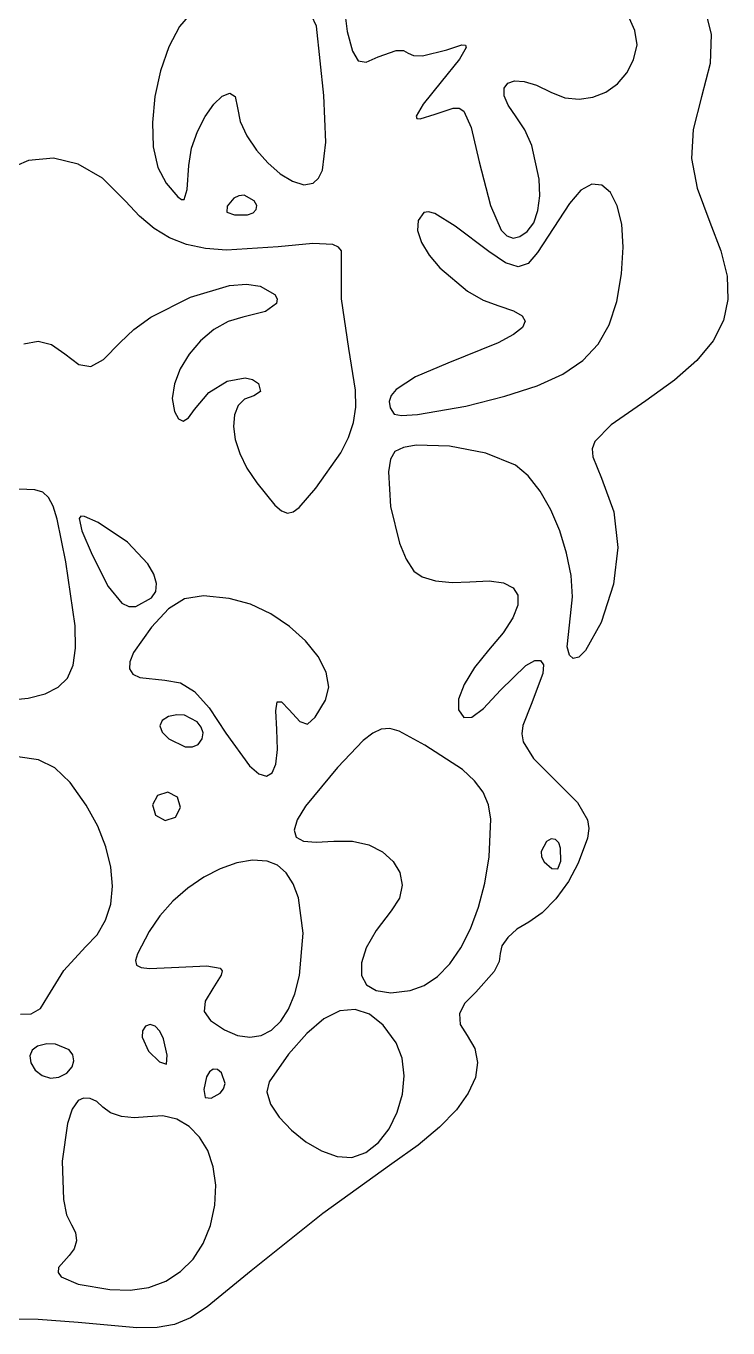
# Model space of a CAD drawing. Extents: x 9 to 1857, y 16 to 982.
# Drawn here: x 1495.5 to 1541.1, y 185.8 to 270.4 of the extents above; entities that cross this region are included whole.
import ezdxf

# ---------------------------------------------------------------- set-up
doc = ezdxf.new("R2010")
doc.units = 0

msp = doc.modelspace()

# ---------------------------------------------------------------- linework, layer by layer
at = {"layer": 'Layer 1'}
for p, q in [((1539.516152, 271.814419), (1539.992863, 269.866483)), ((1506.2806, 271.36115), (1505.437163, 270.393658)), ((1514.3476, 270.41025), (1514.016463, 271.116381)), ((1516.16607, 271.44451), (1516.3321, 270.05865)), ((1535.021337, 270.142785), (1534.508086, 271.304472)), ((1505.437163, 270.393658), (1504.738195, 269.074732)), ((1514.827581, 265.904833), (1514.3476, 270.41025)), ((1516.3321, 270.05865), (1516.676777, 268.795178)), ((1535.1653, 269.20312), (1535.021337, 270.142785)), ((1504.738195, 269.074732), (1504.201352, 267.519224)), ((1522.8104, 268.88098), (1523.794481, 269.197055)), ((1524.07495, 269.034758), (1523.630694, 268.275224)), ((1523.794481, 269.197055), (1524.023987, 269.183132)), ((1524.023987, 269.183132), (1524.07495, 269.034758)), ((1534.946717, 268.226643), (1535.1653, 269.20312)), ((1539.992863, 269.866483), (1539.923967, 267.999009)), ((1516.676777, 268.795178), (1517.051762, 268.163282)), ((1517.573017, 268.069006), (1518.3565, 268.41839)), ((1518.3565, 268.41839), (1519.52825, 268.83289)), ((1519.52825, 268.83289), (1519.99405, 268.826962)), ((1519.99405, 268.826962), (1520.295, 268.668)), ((1520.295, 268.668), (1520.295, 268.66798)), ((1520.295, 268.66798), (1520.641456, 268.50613)), ((1520.641456, 268.50613), (1521.231175, 268.492337)), ((1521.231175, 268.492337), (1522.8104, 268.88098)), ((1523.630694, 268.275224), (1522.4406, 266.79959)), ((1534.51143, 267.375631), (1534.946717, 268.226643)), ((1504.201352, 267.519224), (1503.844287, 265.841985)), ((1517.051762, 268.163282), (1517.573017, 268.069006)), ((1533.899206, 266.671954), (1534.51143, 267.375631)), ((1539.923967, 267.999009), (1539.352, 265.81444)), ((1522.4406, 266.79959), (1521.262387, 265.336607)), ((1526.540855, 266.378992), (1526.772475, 266.703937)), ((1526.772475, 266.703937), (1527.213298, 266.856708)), ((1527.213298, 266.856708), (1527.841816, 266.822023)), ((1527.841816, 266.822023), (1528.636519, 266.584604)), ((1528.636519, 266.584604), (1529.5759, 266.12917)), ((1533.149812, 266.137488), (1533.899206, 266.671954)), ((1503.844287, 265.841985), (1503.684656, 264.157867)), ((1507.6613, 265.342792), (1508.217777, 265.872055)), ((1508.217777, 265.872055), (1508.705416, 266.062101)), ((1508.705416, 266.062101), (1509.059221, 265.83606)), ((1509.059221, 265.83606), (1509.2142, 265.11706)), ((1514.954725, 262.87318), (1514.827581, 265.904833)), ((1526.539947, 265.897153), (1526.540855, 266.378992)), ((1526.791259, 265.273699), (1526.539947, 265.897153)), ((1529.5759, 266.12917), (1530.476294, 265.768071)), ((1530.476294, 265.768071), (1531.398589, 265.663673)), ((1531.398589, 265.663673), (1532.303018, 265.794103)), ((1532.303018, 265.794103), (1533.149812, 266.137488)), ((1539.352, 265.81444), (1538.8077, 263.696971)), ((1507.100979, 264.551185), (1507.6613, 265.342792)), ((1509.2142, 265.11706), (1509.389978, 264.224288)), ((1521.262387, 265.336607), (1520.817525, 264.57561)), ((1522.041, 264.70432), (1523.215056, 265.092521)), ((1523.215056, 265.092521), (1523.604089, 265.086232)), ((1523.604089, 265.086232), (1523.906075, 264.897719)), ((1523.906075, 264.897719), (1524.383756, 263.828129)), ((1527.3163, 264.52391), (1526.791259, 265.273699)), ((1503.684656, 264.157867), (1503.740111, 262.58172)), ((1506.601809, 263.574103), (1507.100979, 264.551185)), ((1509.389978, 264.224288), (1509.817436, 263.286011)), ((1520.817525, 264.57561), (1520.863315, 264.42279)), ((1520.863315, 264.42279), (1521.0843, 264.402786)), ((1521.0843, 264.402786), (1522.041, 264.70432)), ((1527.882175, 263.671857), (1527.3163, 264.52391)), ((1506.228785, 262.488418), (1506.601809, 263.574103)), ((1509.817436, 263.286011), (1510.433385, 262.365133)), ((1524.383756, 263.828129), (1524.9178, 261.59197)), ((1528.324317, 262.669255), (1527.882175, 263.671857)), ((1538.8077, 263.696971), (1538.7062, 261.814048)), ((1503.740111, 262.58172), (1504.028308, 261.228398)), ((1506.0469, 261.371), (1506.228785, 262.488418)), ((1510.433385, 262.365133), (1511.174638, 261.524557)), ((1514.723631, 261.063337), (1514.954725, 262.87318)), ((1528.812762, 260.46836), (1528.324317, 262.669255)), ((1495.623437, 261.677271), (1494.017012, 260.989828)), ((1497.249284, 261.834739), (1495.623437, 261.677271)), ((1498.864336, 261.454333), (1497.249284, 261.834739)), ((1500.438379, 260.528156), (1498.864336, 261.454333)), ((1511.174638, 261.524557), (1511.978004, 260.827188)), ((1524.9178, 261.59197), (1525.648252, 258.772115)), ((1538.7062, 261.814048), (1539.065575, 259.899418)), ((1504.028308, 261.228398), (1504.5669, 260.21275)), ((1505.933437, 259.805328), (1506.0469, 261.37105)), ((1506.0469, 261.37105), (1506.0469, 261.371)), ((1511.978004, 260.827188), (1512.780295, 260.335928)), ((1514.472058, 260.537858), (1514.723631, 261.063337)), ((1501.9412, 259.04831), (1500.438379, 260.528156)), ((1504.5669, 260.21275), (1505.332187, 259.334769)), ((1505.74145, 259.162765), (1505.933437, 259.805328)), ((1512.780295, 260.335928), (1513.518324, 260.113681)), ((1513.518324, 260.113681), (1514.1289, 260.22335)), ((1514.1289, 260.22335), (1514.472058, 260.537858)), ((1528.846744, 259.398046), (1528.812762, 260.46836)), ((1531.522038, 259.769608), (1530.7761, 258.88441)), ((1532.236406, 260.156815), (1531.522038, 259.769608)), ((1532.888871, 260.086974), (1532.236406, 260.156815)), ((1533.4491, 259.601028), (1532.888871, 260.086974)), ((1539.065575, 259.899418), (1539.9039, 257.68683)), ((1502.849648, 258.059547), (1501.9412, 259.04831)), ((1505.332187, 259.334769), (1505.57265, 259.153733)), ((1505.57265, 259.153733), (1505.74145, 259.162765)), ((1508.9689, 259.23113), (1508.54385, 258.724135)), ((1509.293491, 259.400028), (1508.9689, 259.23113)), ((1509.652825, 259.425446), (1509.293491, 259.400028)), ((1510.3009, 259.06735), (1509.652825, 259.425446)), ((1510.4579, 258.763785), (1510.3009, 259.06735)), ((1530.7761, 258.88441), (1528.6945, 255.70287)), ((1528.732352, 258.43314), (1528.846744, 259.398046)), ((1533.88676, 258.739919), (1533.4491, 259.601028)), ((1503.791442, 257.265308), (1502.849648, 258.059547)), ((1508.54385, 258.724135), (1508.5184, 258.33048)), ((1508.5184, 258.33048), (1509.016587, 258.153291)), ((1509.016587, 258.153291), (1509.8504, 258.1667)), ((1509.8504, 258.1667), (1510.217875, 258.283897)), ((1509.8504, 258.1667), (1509.8504, 258.1667)), ((1510.217875, 258.283897), (1510.4253, 258.49278)), ((1510.4253, 258.49278), (1510.4579, 258.763785)), ((1521.308703, 258.318025), (1520.9411, 257.78656)), ((1521.610921, 258.35916), (1521.308703, 258.318025)), ((1522.033175, 258.23264), (1521.610921, 258.35916)), ((1523.361059, 257.422867), (1522.033175, 258.23264)), ((1525.648252, 258.772115), (1526.348637, 257.169881)), ((1528.463424, 257.637632), (1528.732352, 258.43314)), ((1534.171519, 257.544591), (1533.88676, 258.739919)), ((1504.797218, 256.656393), (1503.791442, 257.265308)), ((1520.9411, 257.78656), (1520.90377, 257.128899)), ((1525.5389, 255.78117), (1523.361059, 257.422867)), ((1528.0338, 257.07551), (1528.463424, 257.637632)), ((1534.273043, 256.055987), (1534.171519, 257.544591)), ((1539.9039, 257.68683), (1540.622472, 255.823883)), ((1505.897612, 256.223597), (1504.797218, 256.656393)), ((1520.90377, 257.128899), (1521.157389, 256.363055)), ((1521.157389, 256.363055), (1521.655698, 255.537894)), ((1526.348637, 257.169881), (1526.716821, 256.782968)), ((1526.716821, 256.782968), (1527.112605, 256.649576)), ((1527.112605, 256.649576), (1527.547696, 256.752744)), ((1527.547696, 256.752744), (1528.0338, 257.07551)), ((1507.123262, 255.957719), (1505.897612, 256.223597)), ((1508.504802, 255.849555), (1507.123262, 255.957719)), ((1511.8581, 256.06956), (1508.504802, 255.849555)), ((1514.094462, 256.294011), (1511.8581, 256.06956)), ((1515.405925, 256.222925), (1514.094462, 256.294011)), ((1515.770987, 256.062076), (1515.405925, 256.222925)), ((1515.972225, 255.809966), (1515.770987, 256.062076)), ((1515.9731, 255.0088), (1515.972225, 255.809966)), ((1521.655698, 255.537894), (1522.352437, 254.702284)), ((1526.62727, 255.039157), (1525.5389, 255.78117)), ((1528.6945, 255.70287), (1528.093198, 255.00278)), ((1534.161, 254.31505), (1534.273043, 256.055987)), ((1540.622472, 255.823883), (1541.017814, 254.163607)), ((1515.964762, 252.706356), (1515.9731, 255.0088)), ((1522.352437, 254.702284), (1524.156167, 253.195186)), ((1527.441412, 254.780618), (1526.62727, 255.039157)), ((1528.093198, 255.00278), (1527.441412, 254.780618)), ((1533.847243, 252.518744), (1534.161, 254.31505)), ((1541.017814, 254.163607), (1541.074665, 252.663353)), ((1506.146762, 252.816235), (1508.697811, 253.560283)), ((1508.697811, 253.560283), (1509.796226, 253.650819)), ((1509.796226, 253.650819), (1510.6838, 253.51644)), ((1510.6838, 253.51644), (1511.64183, 252.980897)), ((1511.64183, 252.980897), (1511.792145, 252.688577)), ((1524.156167, 253.195186), (1525.170638, 252.621433)), ((1503.587258, 251.507834), (1506.146762, 252.816235)), ((1511.733262, 252.397541), (1511.017714, 251.872282)), ((1511.792145, 252.688577), (1511.733262, 252.397541)), ((1516.4497, 249.4729), (1515.964762, 252.706356)), ((1525.170638, 252.621433), (1526.1985, 252.2327)), ((1526.1985, 252.2327), (1527.13528, 251.922516)), ((1533.356784, 251.009856), (1533.847243, 252.518744)), ((1541.074665, 252.663353), (1540.777763, 251.280469)), ((1502.478273, 250.711857), (1503.587258, 251.507834)), ((1509.5548, 251.51103), (1508.595597, 251.23421)), ((1511.017714, 251.872282), (1509.5548, 251.51103)), ((1527.13528, 251.922516), (1527.709597, 251.595144)), ((1527.709597, 251.595144), (1527.909565, 251.23732)), ((1540.777763, 251.280469), (1540.111846, 249.972305)), ((1501.5759, 249.85862), (1502.478273, 250.711857)), ((1507.667273, 250.700649), (1506.812185, 249.96884)), ((1508.595597, 251.23421), (1507.667273, 250.700649)), ((1527.7233, 250.835778), (1527.138916, 250.377253)), ((1527.909565, 251.23732), (1527.7233, 250.835778)), ((1532.642014, 249.748025), (1533.356784, 251.009856)), ((1495.31975, 249.774197), (1496.260425, 249.950826)), ((1496.260425, 249.950826), (1497.129962, 249.735012)), ((1497.129962, 249.735012), (1497.9959, 249.12529)), ((1500.498462, 248.761769), (1501.5759, 249.85862)), ((1506.812185, 249.96884), (1506.072687, 249.097279)), ((1526.144528, 249.848482), (1522.8782, 248.52714)), ((1527.138916, 250.377253), (1526.144528, 249.848482)), ((1531.655325, 248.692891), (1532.642014, 249.748025)), ((1540.111846, 249.972305), (1539.061655, 248.696211)), ((1497.9959, 249.12529), (1498.906387, 248.435641)), ((1499.6746, 248.300955), (1500.498462, 248.761769)), ((1506.072687, 249.097279), (1505.491135, 248.144458)), ((1516.881577, 246.758156), (1516.4497, 249.4729)), ((1498.906387, 248.435641), (1499.6746, 248.300955)), ((1505.491135, 248.144458), (1505.109883, 247.168872)), ((1522.8782, 248.52714), (1520.769166, 247.636524)), ((1530.349107, 247.804092), (1531.655325, 248.692891)), ((1539.061655, 248.696211), (1537.611926, 247.409536)), ((1505.109883, 247.168872), (1504.971286, 246.229014)), ((1507.337823, 246.613446), (1508.536337, 247.337834)), ((1508.536337, 247.337834), (1509.708958, 247.570564)), ((1509.708958, 247.570564), (1510.194125, 247.465653)), ((1510.194125, 247.465653), (1510.5631, 247.19354)), ((1510.5631, 247.19354), (1510.706962, 246.681477)), ((1520.769166, 247.636524), (1519.513575, 246.813546)), ((1526.587654, 246.364058), (1528.675753, 247.041268)), ((1528.675753, 247.041268), (1530.349107, 247.804092)), ((1537.611926, 247.409536), (1535.7474, 246.06963)), ((1504.971286, 246.229014), (1505.1177, 245.38338)), ((1506.406, 245.5155), (1507.337823, 246.613446)), ((1509.667983, 246.185145), (1509.249455, 245.759059)), ((1510.2668, 246.39899), (1509.667983, 246.185145)), ((1510.706962, 246.681477), (1510.2668, 246.39899)), ((1516.889327, 245.658518), (1516.881577, 246.758156)), ((1519.192257, 246.414505), (1519.068022, 246.016873)), ((1519.513575, 246.813546), (1519.192257, 246.414505)), ((1524.0372, 245.7321), (1526.587654, 246.364058)), ((1505.1177, 245.38338), (1505.3863, 244.898144)), ((1506.022875, 244.963425), (1506.406, 245.5155)), ((1509.249455, 245.759059), (1509.010015, 245.156353)), ((1516.739712, 244.652689), (1516.889327, 245.658518)), ((1519.068022, 246.016873), (1519.135445, 245.615483)), ((1519.135445, 245.615483), (1519.3891, 245.20517)), ((1520.900975, 245.182979), (1524.0372, 245.73213)), ((1524.0372, 245.73213), (1524.0372, 245.7321)), ((1535.7474, 246.06963), (1533.491936, 244.507815)), ((1505.3863, 244.898144), (1505.6855, 244.757899)), ((1505.6855, 244.757899), (1506.022875, 244.963425)), ((1509.010015, 245.156353), (1508.948462, 244.41265)), ((1516.418803, 243.682158), (1516.739712, 244.652689)), ((1519.3891, 245.20517), (1519.865728, 245.114054)), ((1519.865728, 245.114054), (1520.900975, 245.182979)), ((1533.491936, 244.507815), (1532.423038, 243.43414)), ((1508.948462, 244.41265), (1509.063596, 243.563572)), ((1515.912667, 242.688415), (1516.418803, 243.682158)), ((1509.063596, 243.563572), (1509.354214, 242.644741)), ((1519.991363, 243.03837), (1519.433, 242.77273)), ((1520.81842, 243.179453), (1519.991363, 243.03837)), ((1522.982463, 243.121598), (1520.81842, 243.179453)), ((1525.332823, 242.666471), (1522.982463, 243.121598)), ((1532.423038, 243.43414), (1532.257212, 242.94718)), ((1532.257212, 242.94718), (1532.29642, 242.422445)), ((1509.354214, 242.644741), (1509.819116, 241.69178)), ((1514.289, 240.39725), (1515.912667, 242.688415)), ((1519.143908, 242.271858), (1519.010806, 241.448362)), ((1519.433, 242.77273), (1519.143908, 242.271858)), ((1527.2772, 241.88138), (1525.332823, 242.666471)), ((1532.29642, 242.422445), (1532.8678, 241.04657)), ((1509.819116, 241.69178), (1510.4571, 240.74031)), ((1519.010806, 241.448362), (1519.153175, 239.210489)), ((1528.102825, 241.197261), (1527.2772, 241.88138)), ((1528.874922, 240.208333), (1528.102825, 241.197261)), ((1496.037428, 240.297205), (1494.4578, 240.34435)), ((1496.551541, 240.12797), (1496.037428, 240.297205)), ((1510.4571, 240.74031), (1511.644083, 239.288532)), ((1513.225486, 239.146947), (1514.289, 240.39725)), ((1532.8678, 241.04657), (1533.6567, 238.850782)), ((1496.93795, 239.787531), (1496.551541, 240.12797)), ((1497.238728, 239.220319), (1496.93795, 239.787531)), ((1529.565995, 238.990034), (1528.874922, 240.208333)), ((1497.495947, 238.370764), (1497.238728, 239.220319)), ((1499.035917, 238.569455), (1498.931088, 238.426241)), ((1499.271417, 238.564045), (1499.035917, 238.569455)), ((1511.644083, 239.288532), (1512.075776, 238.913504)), ((1512.075776, 238.913504), (1512.455362, 238.767392)), ((1512.455362, 238.767392), (1512.82466, 238.846455)), ((1512.82466, 238.846455), (1513.225486, 239.146947)), ((1519.153175, 239.210489), (1519.741306, 236.813089)), ((1530.14855, 237.617801), (1529.565995, 238.990034)), ((1533.6567, 238.850782), (1533.91595, 236.545426)), ((1498.048, 235.60234), (1497.495947, 238.370764)), ((1498.931088, 238.426241), (1499.102164, 237.631935)), ((1500.1457, 238.16936), (1499.271417, 238.564045)), ((1502.052734, 236.881937), (1500.1457, 238.16936)), ((1499.102164, 237.631935), (1499.7621, 236.05711)), ((1503.37325, 235.485994), (1502.052734, 236.881937)), ((1530.595093, 236.167072), (1530.14855, 237.617801)), ((1499.7621, 236.05711), (1500.800216, 234.002868)), ((1519.741306, 236.813089), (1520.165408, 235.790184)), ((1530.878128, 234.713284), (1530.595093, 236.167072)), ((1533.91595, 236.545426), (1533.645625, 234.14747)), ((1498.655223, 231.457473), (1498.048, 235.60234)), ((1503.763764, 234.817609), (1503.37325, 235.485994)), ((1520.165408, 235.790184), (1520.6564, 235.01014)), ((1503.947891, 234.206434), (1503.763764, 234.817609)), ((1520.6564, 235.01014), (1521.205036, 234.639658)), ((1521.205036, 234.639658), (1522.075713, 234.383523)), ((1522.075713, 234.383523), (1523.148683, 234.264813)), ((1524.3042, 234.30661), (1525.550271, 234.367063)), ((1525.550271, 234.367063), (1526.487111, 234.238708)), ((1530.970162, 233.331874), (1530.878128, 234.713284)), ((1500.800216, 234.002868), (1501.703725, 232.914831)), ((1503.6173, 233.26816), (1503.905709, 233.68058)), ((1503.905709, 233.68058), (1503.947891, 234.206434)), ((1523.148683, 234.264813), (1524.3042, 234.30661)), ((1526.487111, 234.238708), (1527.112961, 233.928)), ((1527.112961, 233.928), (1527.426063, 233.441391)), ((1533.645625, 234.14747), (1532.8458, 231.67388)), ((1501.703725, 232.914831), (1502.144875, 232.704295)), ((1502.144875, 232.704295), (1502.600222, 232.700696)), ((1502.600222, 232.700696), (1503.6173, 233.26816)), ((1503.6173, 233.26816), (1503.6173, 233.26816)), ((1505.7656, 233.207159), (1504.718225, 232.559005)), ((1507.000775, 233.402844), (1505.7656, 233.207159)), ((1508.66, 233.23339), (1507.000775, 233.402844)), ((1510.043251, 232.857618), (1508.66, 233.23339)), ((1511.370561, 232.231738), (1510.043251, 232.857618)), ((1527.424656, 232.785338), (1527.106983, 231.966294)), ((1527.426063, 233.441391), (1527.424656, 232.785338)), ((1530.8437, 232.09828), (1530.970162, 233.331874)), ((1504.718225, 232.559005), (1503.6224, 231.37105)), ((1512.584374, 231.416393), (1511.370561, 232.231738)), ((1527.106983, 231.966294), (1526.471284, 230.990713)), ((1530.638494, 230.088034), (1530.8437, 232.09828)), ((1498.691656, 230.001185), (1498.655223, 231.457473)), ((1503.6224, 231.37105), (1502.461555, 229.714053)), ((1513.627138, 230.472223), (1512.584374, 231.416393)), ((1526.471284, 230.990713), (1525.5158, 229.86505)), ((1532.8458, 231.67388), (1531.826556, 229.836193)), ((1514.441296, 229.459869), (1513.627138, 230.472223)), ((1498.530363, 228.884261), (1498.691656, 230.001185)), ((1502.461555, 229.714053), (1502.21753, 229.115434)), ((1514.969295, 228.439973), (1514.441296, 229.459869)), ((1525.5158, 229.86505), (1524.609967, 228.750184)), ((1530.770765, 229.546559), (1530.638494, 230.088034)), ((1531.02845, 229.320791), (1530.770765, 229.546559)), ((1531.388173, 229.415684), (1531.02845, 229.320791)), ((1531.826556, 229.836193), (1531.388173, 229.415684)), ((1498.156636, 228.053152), (1498.530363, 228.884261)), ((1502.21753, 229.115434), (1502.201937, 228.653436)), ((1502.201937, 228.653436), (1502.417903, 228.315584)), ((1515.153581, 227.473176), (1514.969295, 228.439973)), ((1524.609967, 228.750184), (1523.942738, 227.646863)), ((1526.3069, 227.27152), (1527.951017, 228.865759)), ((1527.951017, 228.865759), (1528.519432, 229.189698)), ((1528.519432, 229.189698), (1528.900963, 229.206616)), ((1528.900963, 229.206616), (1529.082266, 228.922839)), ((1529.082266, 228.922839), (1529.050002, 228.344693)), ((1497.55577, 227.454307), (1498.156636, 228.053152)), ((1502.417903, 228.315584), (1502.868552, 228.089404)), ((1502.868552, 228.089404), (1504.4864, 227.92216)), ((1504.4864, 227.92216), (1505.495366, 227.753429)), ((1504.4864, 227.92216), (1504.4864, 227.92216)), ((1505.495366, 227.753429), (1506.4214, 227.186454)), ((1523.942738, 227.646863), (1523.577664, 226.682422)), ((1529.050002, 228.344693), (1528.2914, 226.33059)), ((1493.443075, 226.527855), (1495.6138, 226.73921)), ((1495.6138, 226.73921), (1496.71306, 227.034176)), ((1496.71306, 227.034176), (1497.55577, 227.454307)), ((1506.4214, 227.186454), (1507.372559, 226.127815)), ((1514.9366, 226.62012), (1515.153581, 227.473176)), ((1525.198047, 226.087406), (1526.3069, 227.27152)), ((1507.372559, 226.127815), (1508.4569, 224.48409)), ((1511.694109, 225.924642), (1511.785625, 226.500561)), ((1511.7543, 224.7208), (1511.694109, 225.924642)), ((1511.785625, 226.500561), (1512.064153, 226.504022)), ((1512.064153, 226.504022), (1512.565, 225.99049)), ((1512.565, 225.99049), (1513.255948, 225.241992)), ((1514.261683, 225.509004), (1514.9366, 226.62012)), ((1523.577664, 226.682422), (1523.5783, 225.9842)), ((1523.5783, 225.9842), (1523.922828, 225.48577)), ((1524.43305, 225.506164), (1525.198047, 226.087406)), ((1528.2914, 226.33059), (1527.752956, 224.975502)), ((1504.306036, 225.29196), (1504.164963, 224.949984)), ((1504.7339, 225.55741), (1504.306036, 225.29196)), ((1505.262153, 225.674765), (1504.7339, 225.55741)), ((1505.768991, 225.636031), (1505.262153, 225.674765)), ((1506.5959, 225.206239), (1505.768991, 225.636031)), ((1506.854711, 224.873152), (1506.5959, 225.206239)), ((1513.255948, 225.241992), (1513.761487, 225.065563)), ((1513.761487, 225.065563), (1514.261683, 225.509004)), ((1523.922828, 225.48577), (1524.43305, 225.506164)), ((1504.164963, 224.949984), (1504.310858, 224.548455)), ((1504.310858, 224.548455), (1504.7439, 224.10435)), ((1506.969584, 224.49992), (1506.854711, 224.873152)), ((1506.909891, 224.115527), (1506.969584, 224.49992)), ((1508.4569, 224.48409), (1509.991102, 222.34893)), ((1511.799429, 223.414281), (1511.7543, 224.7208)), ((1517.999615, 224.485426), (1517.384053, 223.996616)), ((1518.552025, 224.737806), (1517.999615, 224.485426)), ((1519.1039, 224.769888), (1518.552025, 224.737806)), ((1519.717859, 224.597801), (1519.1039, 224.769888)), ((1521.3825, 223.70565), (1519.717859, 224.597801)), ((1527.752956, 224.975502), (1527.68435, 224.429279)), ((1527.68435, 224.429279), (1527.766325, 223.917671)), ((1504.7439, 224.10435), (1505.808688, 223.59547)), ((1505.808688, 223.59547), (1506.287695, 223.58359)), ((1506.287695, 223.58359), (1506.6478, 223.74896)), ((1506.645, 223.74896), (1506.909891, 224.115527)), ((1506.6478, 223.74896), (1506.645, 223.74896)), ((1511.69908, 222.471537), (1511.799429, 223.414281)), ((1517.384053, 223.996616), (1515.713, 222.24518)), ((1523.81722, 222.106745), (1521.3825, 223.70565)), ((1527.766325, 223.917671), (1528.432531, 222.839503)), ((1496.26985, 222.738916), (1494.9412, 222.93128)), ((1497.35175, 222.22307), (1496.26985, 222.738916)), ((1528.432531, 222.839503), (1529.8526, 221.4234)), ((1498.336675, 221.277856), (1497.35175, 222.22307)), ((1509.991102, 222.34893), (1510.599264, 221.831263)), ((1510.599264, 221.831263), (1511.091588, 221.679496)), ((1511.091588, 221.679496), (1511.460663, 221.893098)), ((1511.460663, 221.893098), (1511.69908, 222.471537)), ((1515.713, 222.24518), (1513.621683, 219.72571)), ((1524.613526, 221.380555), (1523.81722, 222.106745)), ((1499.3744, 219.79739), (1498.336675, 221.277856)), ((1525.168163, 220.635296), (1524.613526, 221.380555)), ((1529.8526, 221.4234), (1531.29745, 219.979378)), ((1504.0114, 220.43509), (1503.682762, 219.811557)), ((1504.685125, 220.641705), (1504.0114, 220.43509)), ((1505.3086, 220.31318), (1504.685125, 220.641705)), ((1505.515262, 219.639381), (1505.3086, 220.31318)), ((1525.510403, 219.820034), (1525.168163, 220.635296)), ((1531.29745, 219.979378), (1531.958475, 218.852369)), ((1500.124571, 218.428428), (1499.3744, 219.79739)), ((1503.682762, 219.811557), (1503.8894, 219.13776)), ((1503.8894, 219.13776), (1504.512975, 218.809241)), ((1505.1868, 219.01587), (1505.515262, 219.639381)), ((1513.621683, 219.72571), (1513.085188, 218.838825)), ((1525.669523, 218.883837), (1525.510403, 219.820034)), ((1500.659128, 217.081641), (1500.124571, 218.428428)), ((1504.512975, 218.809241), (1505.1868, 219.01587)), ((1505.1868, 219.01587), (1505.1868, 219.01587)), ((1513.085188, 218.838825), (1512.886938, 218.177929)), ((1525.5555, 216.4449), (1525.669523, 218.883837)), ((1532.028018, 218.289081), (1531.941163, 217.66265)), ((1531.958475, 218.852369), (1532.028018, 218.289081)), ((1512.886938, 218.177929), (1513.026032, 217.726089)), ((1513.026032, 217.726089), (1513.501573, 217.466373)), ((1513.501573, 217.466373), (1514.312662, 217.381847)), ((1514.312662, 217.381847), (1515.4584, 217.45558)), ((1515.4584, 217.45558), (1516.672246, 217.459189)), ((1516.672246, 217.459189), (1517.744356, 217.213368)), ((1529.2935, 217.44227), (1528.935325, 216.794244)), ((1529.597006, 217.599284), (1529.2935, 217.44227)), ((1529.868, 217.566704), (1529.597006, 217.599284)), ((1530.076894, 217.359297), (1529.868, 217.566704)), ((1531.941163, 217.66265), (1531.351, 216.0305)), ((1500.97814, 215.777003), (1500.659128, 217.081641)), ((1517.744356, 217.213368), (1518.639063, 216.761317)), ((1518.639063, 216.761317), (1519.3207, 216.146239)), ((1528.935325, 216.794244), (1528.960725, 216.434887)), ((1530.1941, 216.99183), (1530.076894, 217.359297)), ((1530.207437, 216.157991), (1530.1941, 216.99183)), ((1501.081675, 214.534489), (1500.97814, 215.777003)), ((1509.156316, 216.040686), (1508.086056, 215.664741)), ((1510.185949, 216.215525), (1509.156316, 216.040686)), ((1511.1363, 216.1661), (1510.185949, 216.215525)), ((1511.807631, 215.902035), (1511.1363, 216.1661)), ((1512.376139, 215.39804), (1511.807631, 215.902035)), ((1519.3207, 216.146239), (1519.753599, 215.411334)), ((1525.279121, 214.736515), (1525.5555, 216.4449)), ((1528.960725, 216.434887), (1529.1296, 216.11024)), ((1529.1296, 216.11024), (1529.6366, 215.685212)), ((1530.0302, 215.6598), (1530.207437, 216.157991)), ((1531.351, 216.0305), (1530.717678, 214.834289)), ((1507.013825, 215.110846), (1505.978279, 214.402157)), ((1508.086056, 215.664741), (1507.013825, 215.110846)), ((1512.83483, 214.678897), (1512.376139, 215.39804)), ((1519.753599, 215.411334), (1519.902094, 214.599805)), ((1529.6366, 215.685212), (1530.0302, 215.6598)), ((1530.0302, 215.6598), (1530.0302, 215.6598)), ((1500.9698, 213.374071), (1501.081675, 214.534489)), ((1505.978279, 214.402157), (1505.018072, 213.56183)), ((1513.176713, 213.769386), (1512.83483, 214.678897)), ((1519.902094, 214.599805), (1519.730516, 213.754853)), ((1524.874917, 213.165989), (1525.279121, 214.736515)), ((1530.717678, 214.834289), (1529.900925, 213.714806)), ((1500.642584, 212.315722), (1500.9698, 213.374071)), ((1505.018072, 213.56183), (1504.171861, 212.613023)), ((1513.48208, 211.478387), (1513.176713, 213.769386)), ((1519.730516, 213.754853), (1519.2032, 212.91968)), ((1529.900925, 213.714806), (1529.003884, 212.794765)), ((1504.171861, 212.613023), (1503.4783, 211.57889)), ((1519.2032, 212.91968), (1518.21992, 211.661781)), ((1524.354564, 211.753103), (1524.874917, 213.165989)), ((1529.003884, 212.794765), (1528.1297, 212.19688)), ((1500.100095, 211.379418), (1500.642584, 212.315722)), ((1503.4783, 211.57889), (1502.710266, 210.13092)), ((1518.21992, 211.661781), (1517.572669, 210.528873)), ((1523.729738, 210.51764), (1524.354564, 211.753103)), ((1527.365731, 211.741183), (1526.7626, 211.206245)), ((1528.1297, 212.19688), (1527.365731, 211.741183)), ((1499.3424, 210.58513), (1500.100095, 211.379418)), ((1513.2363, 208.72329), (1513.48208, 211.478387)), ((1526.380944, 210.658729), (1526.2814, 210.1653)), ((1526.7626, 211.206245), (1526.380944, 210.658729)), ((1497.917588, 209.05386), (1499.3424, 210.58513)), ((1502.710266, 210.13092), (1502.582213, 209.692357)), ((1517.572669, 210.528873), (1517.255614, 209.545766)), ((1523.012112, 209.479382), (1523.729738, 210.51764)), ((1526.2814, 210.1653), (1526.202703, 209.633994)), ((1496.8941, 207.36188), (1497.917588, 209.05386)), ((1502.582213, 209.692357), (1502.6549, 209.408041)), ((1502.6549, 209.408041), (1502.9509, 209.250949)), ((1502.9509, 209.250949), (1503.492784, 209.194055)), ((1503.492784, 209.194055), (1505.4045, 209.27276)), ((1505.4045, 209.27276), (1507.222395, 209.346567)), ((1507.222395, 209.346567), (1508.082363, 209.21077)), ((1508.082363, 209.21077), (1508.20538, 209.031282)), ((1508.20538, 209.031282), (1508.151623, 208.759808)), ((1517.255614, 209.545766), (1517.262925, 208.737271)), ((1522.213364, 208.658111), (1523.012112, 209.479382)), ((1525.878175, 208.983398), (1524.699, 207.65391)), ((1526.202703, 209.633994), (1525.878175, 208.983398)), ((1508.151623, 208.759808), (1507.5974, 207.88812)), ((1512.939071, 207.534883), (1513.2363, 208.72329)), ((1517.262925, 208.737271), (1517.58877, 208.128198)), ((1517.58877, 208.128198), (1518.227319, 207.743357)), ((1521.345168, 208.07361), (1522.213364, 208.658111)), ((1496.408965, 206.593715), (1496.8941, 207.36188)), ((1507.5973, 207.88807), (1507.105508, 207.050759)), ((1507.5974, 207.88812), (1507.5973, 207.88807)), ((1512.529864, 206.543515), (1512.939071, 207.534883)), ((1518.227319, 207.743357), (1519.172739, 207.607557)), ((1519.172739, 207.607557), (1520.4192, 207.74561)), ((1520.4192, 207.74566), (1521.345168, 208.07361)), ((1520.4192, 207.74561), (1520.4192, 207.74566)), ((1524.699, 207.65391), (1523.964914, 206.916938)), ((1495.797336, 206.227575), (1496.408965, 206.593715)), ((1507.105508, 207.050759), (1507.049138, 206.395328)), ((1512.020159, 205.757498), (1512.529864, 206.543515)), ((1515.86395, 206.423176), (1514.81688, 205.902253)), ((1516.851601, 206.528183), (1515.86395, 206.423176)), ((1517.784809, 206.218805), (1516.851601, 206.528183)), ((1523.964914, 206.916938), (1523.629838, 206.228579)), ((1495.120342, 206.221366), (1495.797336, 206.227575)), ((1507.049138, 206.395328), (1507.459023, 205.813879)), ((1507.459023, 205.813879), (1508.366, 205.19852)), ((1511.421438, 205.185141), (1512.020159, 205.757498)), ((1514.81688, 205.902253), (1513.705416, 204.963884)), ((1518.66855, 205.496574), (1517.784809, 206.218805)), ((1523.629838, 206.228579), (1523.684967, 205.54567)), ((1503.038348, 205.130994), (1503.009212, 204.721304)), ((1503.2357, 205.43602), (1503.038348, 205.130994)), ((1503.539892, 205.546371), (1503.2357, 205.43602)), ((1503.860087, 205.426019), (1503.539892, 205.546371)), ((1504.158214, 205.10231), (1503.860087, 205.426019)), ((1504.3962, 204.60259), (1504.158214, 205.10231)), ((1508.366, 205.19852), (1509.20598, 204.833134)), ((1509.20598, 204.833134), (1510.002867, 204.714649)), ((1510.002867, 204.714649), (1510.74518, 204.834755)), ((1510.74518, 204.834755), (1511.421438, 205.185141)), ((1513.705416, 204.963884), (1512.524581, 203.606536)), ((1519.5078, 204.36302), (1518.66855, 205.496574)), ((1523.684967, 205.54567), (1524.1215, 204.82505)), ((1524.1215, 204.82505), (1524.625296, 203.984009)), ((1496.2079, 204.12574), (1495.863764, 203.875158)), ((1496.823394, 204.280773), (1496.2079, 204.12574)), ((1497.390773, 204.275525), (1496.823394, 204.280773)), ((1498.262087, 203.892331), (1497.390773, 204.275525)), ((1498.506469, 203.568457), (1498.262087, 203.892331)), ((1503.009212, 204.721304), (1503.4302, 203.80237)), ((1504.648625, 203.544109), (1504.3962, 204.60259)), ((1519.917836, 203.355995), (1519.5078, 204.36302)), ((1524.625296, 203.984009), (1524.804809, 203.074905)), ((1495.863764, 203.875158), (1495.721762, 203.501166)), ((1495.721762, 203.501166), (1495.78663, 203.054314)), ((1495.78663, 203.054314), (1496.0631, 202.58515)), ((1498.463802, 202.79133), (1498.583633, 203.192444)), ((1498.583633, 203.192444), (1498.506469, 203.568457)), ((1503.4302, 203.80237), (1504.134762, 203.118488)), ((1504.134762, 203.118488), (1504.5907, 202.96895)), ((1504.5907, 202.96895), (1504.648625, 203.544109)), ((1512.524581, 203.606536), (1511.2694, 201.82868)), ((1520.048448, 202.216643), (1519.917836, 203.355995)), ((1524.804809, 203.074905), (1524.663149, 202.103044)), ((1496.0631, 202.58515), (1496.513062, 202.222328)), ((1496.513062, 202.222328), (1497.050325, 202.064997)), ((1497.6075, 202.119493), (1498.1172, 202.39215)), ((1498.1172, 202.39215), (1498.463802, 202.79133)), ((1498.1172, 202.39215), (1498.1172, 202.39215)), ((1504.5907, 202.96895), (1504.5907, 202.96895)), ((1507.383734, 202.478568), (1507.2001, 202.13938)), ((1507.627575, 202.643434), (1507.383734, 202.478568)), ((1507.899878, 202.624968), (1507.627575, 202.643434)), ((1508.1689, 202.41416), (1507.899878, 202.624968)), ((1508.400163, 201.710775), (1508.1689, 202.41416)), ((1519.929346, 201.021864), (1520.048448, 202.216643)), ((1497.050325, 202.064997), (1497.6075, 202.119493)), ((1507.2001, 202.13938), (1507.031575, 201.322636)), ((1508.0819, 201.07495), (1508.308273, 201.362445)), ((1508.308273, 201.362445), (1508.400163, 201.710775)), ((1511.2694, 201.82868), (1511.11995, 201.167032)), ((1524.663149, 202.103044), (1524.203425, 201.073734)), ((1498.8525, 200.60187), (1498.464944, 200.03447)), ((1499.208461, 200.758419), (1498.8525, 200.60187)), ((1499.629287, 200.730466), (1499.208461, 200.758419)), ((1500.062395, 200.531958), (1499.629287, 200.730466)), ((1500.4552, 200.17684), (1500.062395, 200.531958)), ((1507.031575, 201.322636), (1507.1131, 200.80017)), ((1507.1131, 200.80017), (1507.504575, 200.751789)), ((1507.504575, 200.751789), (1508.0819, 201.07495)), ((1508.0819, 201.07495), (1508.0819, 201.07495)), ((1511.11995, 201.167032), (1511.362675, 200.37351)), ((1519.590238, 199.848559), (1519.929346, 201.021864)), ((1524.203425, 201.073734), (1523.428748, 199.992279)), ((1498.464944, 200.03447), (1498.160623, 199.11503)), ((1500.951091, 199.806062), (1500.4552, 200.17684)), ((1501.664875, 199.564892), (1500.951091, 199.806062)), ((1511.362675, 200.37351), (1511.918525, 199.520705)), ((1519.06083, 198.773627), (1519.590238, 199.848559)), ((1523.428748, 199.992279), (1522.342228, 198.863986)), ((1498.160623, 199.11503), (1497.825812, 196.671209)), ((1502.501097, 199.473802), (1501.664875, 199.564892)), ((1503.3643, 199.55326), (1502.501097, 199.473802)), ((1504.359216, 199.613253), (1503.3643, 199.55326)), ((1505.269719, 199.394069), (1504.359216, 199.613253)), ((1506.074031, 198.924261), (1505.269719, 199.394069)), ((1506.750375, 198.232384), (1506.074031, 198.924261)), ((1511.918525, 199.520705), (1512.70845, 198.681206)), ((1522.342228, 198.863986), (1520.946975, 197.694161)), ((1507.276972, 197.346991), (1506.750375, 198.232384)), ((1512.70845, 198.681206), (1513.6534, 197.927604)), ((1518.370833, 197.873968), (1519.06083, 198.773627)), ((1507.632044, 196.296637), (1507.276972, 197.346991)), ((1513.6534, 197.927604), (1514.674325, 197.332487)), ((1514.674325, 197.332487), (1515.692175, 196.968446)), ((1516.6279, 196.90807), (1517.549953, 197.226482)), ((1517.549953, 197.226482), (1518.370833, 197.873968)), ((1520.946975, 197.694161), (1519.2461, 196.48811)), ((1497.825812, 196.671209), (1497.89632, 194.172764)), ((1507.793812, 195.109875), (1507.632044, 196.296637)), ((1519.2461, 196.48811), (1514.754188, 193.254588)), ((1515.692175, 196.968446), (1516.6279, 196.90807)), ((1516.6279, 196.90807), (1516.6279, 196.90807)), ((1507.7405, 193.81526), (1507.793812, 195.109875)), ((1497.89632, 194.172764), (1498.098648, 193.185043)), ((1507.460679, 192.479225), (1507.7405, 193.81526)), ((1498.098648, 193.185043), (1498.4204, 192.52205)), ((1514.754188, 193.254588), (1510.096, 189.5325)), ((1498.4204, 192.52205), (1498.689116, 192.026683)), ((1506.986066, 191.304112), (1507.460679, 192.479225)), ((1498.749275, 191.488581), (1498.605997, 190.972659)), ((1498.689116, 192.026683), (1498.749275, 191.488581)), ((1506.332039, 190.30228), (1506.986066, 191.304112)), ((1498.2644, 190.54383), (1497.581122, 189.746906)), ((1498.605997, 190.972659), (1498.2644, 190.54383)), ((1497.581122, 189.746906), (1497.558902, 189.422983)), ((1505.513975, 189.486085), (1506.332039, 190.30228)), ((1510.096, 189.5325), (1507.233517, 187.190621)), ((1497.558902, 189.422983), (1497.758525, 189.141289)), ((1497.758525, 189.141289), (1498.849991, 188.68219)), ((1498.849991, 188.68219), (1500.9089, 188.32482)), ((1503.447247, 188.460035), (1504.547252, 188.867884)), ((1504.547252, 188.867884), (1505.513975, 189.486085)), ((1500.9089, 188.32482), (1502.229337, 188.274895)), ((1500.9089, 188.32482), (1500.9089, 188.32482)), ((1502.229337, 188.274895), (1503.447247, 188.460035)), ((1507.233517, 187.190621), (1506.14477, 186.493593)), ((1496.261266, 186.375233), (1493.9665, 186.401994)), ((1498.8583, 186.17261), (1496.261266, 186.375233)), ((1502.668202, 185.825666), (1498.8583, 186.17261)), ((1506.14477, 186.493593), (1505.108763, 186.060006)), ((1503.993804, 185.850489), (1502.668202, 185.825666)), ((1505.108763, 186.060006), (1503.993804, 185.850489))]:
    msp.add_line(p, q, dxfattribs=at)

doc.saveas('drawing.dxf')
